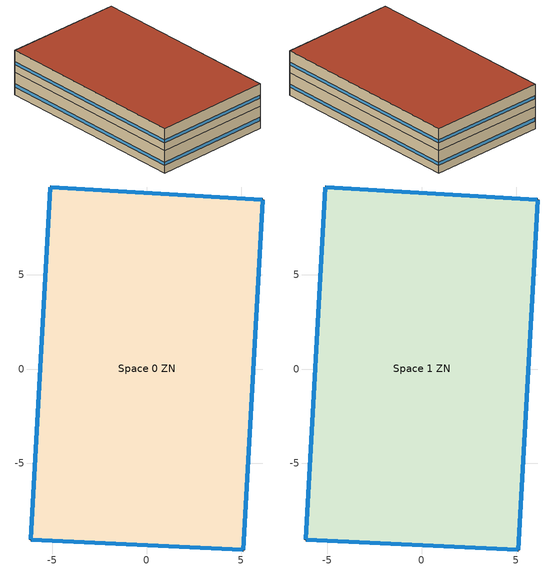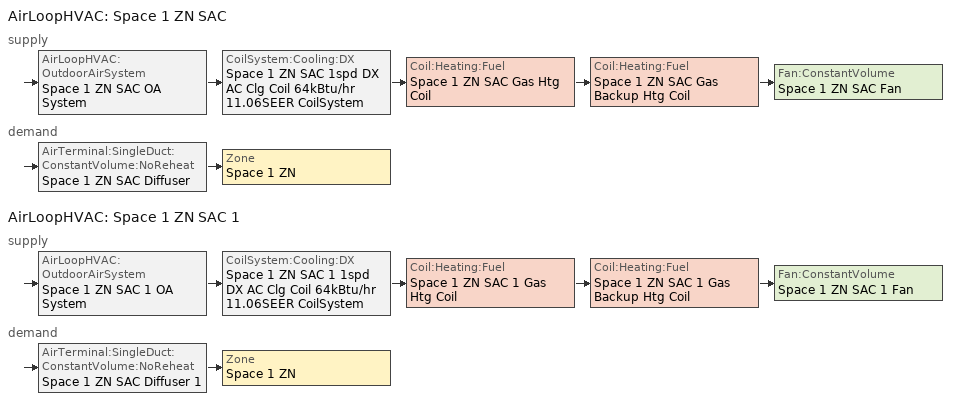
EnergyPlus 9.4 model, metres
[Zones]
Space 0 ZN
 floor ground (Foundation F 126 Perim 5986 Area 21045): 5.13,-9.59 -6.15,-9.03 -5.11,9.64 6.16,8.97 z0
 wall outside (Typical Insulated Steel Framed Exterior Wall R-6.9): -6.15,-9.03 5.13,-9.59 6.16,8.97 -5.11,9.64 -6.15,-9.03 z0:2.18
 window (U 0.62 SHGC 0.41 Simple Glazing Window U-0.62 SHGC 0.41): -6.12,-9.03 5.1,-9.58 / -5.12,9.61 -6.15,-9 / 6.13,8.97 -5.09,9.64 / 5.13,-9.56 6.16,8.95 z0.76:1.07
 roof outside (Typical IEAD Roof R-16.67): 6.16,8.97 -5.11,9.64 -6.15,-9.03 5.13,-9.59 z2.18
Space 1 ZN
 floor ground (Foundation F 126 Perim 5986 Area 21045): 5.13,-9.59 -6.15,-9.03 -5.11,9.64 6.16,8.97 z2.18
 wall outside (Typical Insulated Steel Framed Exterior Wall R-6.9): 6.16,8.97 -5.11,9.64 -6.15,-9.03 5.13,-9.59 6.16,8.97 z2.18:4.36
 window (U 0.62 SHGC 0.41 Simple Glazing Window U-0.62 SHGC 0.41): 6.13,8.97 -5.09,9.64 / 5.13,-9.56 6.16,8.95 / -6.12,-9.03 5.1,-9.58 / -5.12,9.61 -6.15,-9 z2.94:3.25
 roof outside (Typical IEAD Roof R-16.67): 6.16,8.97 -5.11,9.64 -6.15,-9.03 5.13,-9.59 z4.36
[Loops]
AirLoopHVAC 'Space 1 ZN SAC'
 supply: AirLoopHVAC:OutdoorAirSystem 'Space 1 ZN SAC OA System' > CoilSystem:Cooling:DX 'Space 1 ZN SAC 1spd DX AC Clg Coil 64kBtu/hr 11.06SEER CoilSystem' > Coil:Heating:Fuel 'Space 1 ZN SAC Gas Htg Coil' > Coil:Heating:Fuel 'Space 1 ZN SAC Gas Backup Htg Coil' > Fan:ConstantVolume 'Space 1 ZN SAC Fan'
 demand: AirTerminal:SingleDuct:ConstantVolume:NoReheat 'Space 1 ZN SAC Diffuser' > Zone 'Space 1 ZN'
AirLoopHVAC 'Space 1 ZN SAC 1'
 supply: AirLoopHVAC:OutdoorAirSystem 'Space 1 ZN SAC 1 OA System' > CoilSystem:Cooling:DX 'Space 1 ZN SAC 1 1spd DX AC Clg Coil 64kBtu/hr 11.06SEER CoilSystem' > Coil:Heating:Fuel 'Space 1 ZN SAC 1 Gas Htg Coil' > Coil:Heating:Fuel 'Space 1 ZN SAC 1 Gas Backup Htg Coil' > Fan:ConstantVolume 'Space 1 ZN SAC 1 Fan'
 demand: AirTerminal:SingleDuct:ConstantVolume:NoReheat 'Space 1 ZN SAC Diffuser 1' > Zone 'Space 1 ZN'
[Building]
-MidriseApartment-ASHRAE 169-2006-6A created: 2020-12-21 03:40:46 +0000: Terrain=City
[Site:Location]
Burlington International Ap_VT_USA: Latitude {deg}=44.47; Longitude {deg}=-73.15; Time Zone {hr}=-5; Elevation {m}=101
[Site:GroundTemperature:FCfactorMethod]
January Ground Temperature {C}=8.7; February Ground Temperature {C}=2.8; March Ground Temperature {C}=-1.5; April Ground Temperature {C}=-7.2; May Ground Temperature {C}=-5.6; June Ground Temperature {C}=-0.5; July Ground Temperature {C}=7.8; August Ground Temperature {C}=13.8; September Ground Temperature {C}=19.3; October Ground Temperature {C}=21.1; November Ground Temperature {C}=19.8; December Ground Temperature {C}=15.1
[Site:WaterMainsTemperature]
Calculation Method=Correlation; Annual Average Outdoor Air Temperature {C}=7.8; Maximum Difference In Monthly Average Outdoor Air Temperatures {deltaC}=28.3
[SizingPeriod:DesignDay] Day of Month=21; Dry-Bulb Temperature Range Modifier Type=DefaultMultipliers; Humidity Condition Type=Wetbulb; Barometric Pressure {Pa}=100118; Rain Indicator=No; Snow Indicator=No; Daylight Saving Time Indicator=No
Name | Month | Day Type | Maximum Dry-Bulb Temperature {C} | Daily Dry-Bulb Temperature Range {deltaC} | Wetbulb or DewPoint at Maximum Dry-Bulb {C} | Wind Speed {m/s} | Wind Direction {deg} | Solar Model Indicator | ASHRAE Clear Sky Optical Depth for Beam Irradiance (taub) | ASHRAE Clear Sky Optical Depth for Diffuse Irradiance (taud) | Sky Clearness
Burlington International Ap Ann Clg .4% Condns DB=>MWB | 7 | SummerDesignDay | 31.3 | 10.7 | 21.7 | 4.5 | 170 | ASHRAETau | 0.459 | 2.002
Burlington International Ap Ann Htg 99.6% Condns DB | 1 | WinterDesignDay | -22.4 | 0 | -22.4 | 3 | 60 | ASHRAEClearSky |  |  | 0
[Material] Thermal Absorptance=0.9; Solar Absorptance=0.7; Visible Absorptance=0.7
Name | Roughness | Thickness {m} | Conductivity {W/m-K} | Density {kg/m3} | Specific Heat {J/kg-K}
25mm Stucco | Smooth | 0.0254 | 0.72 | 1856 | 840
5/8 in. Gypsum Board | MediumSmooth | 0.0159 | 0.16 | 800 | 1090
Metal Roof Surface | Smooth | 0.0008 | 45.28 | 7824 | 500
Roof Membrane | VeryRough | 0.0095 | 0.16 | 1121.29 | 1460
Std Wood 6inch | MediumSmooth | 0.15 | 0.12 | 540 | 1210
[Material:NoMass] Roughness=Smooth; Thermal Absorptance=0.9; Solar Absorptance=0.7; Visible Absorptance=0.7
Name | Thermal Resistance {m2-K/W}
Typical Insulation R-15.55 | 2.73841
Typical Insulation R-4.72 | 0.830832
[WindowMaterial:SimpleGlazingSystem]
U 0.62 SHGC 0.41 Simple Glazing U-1.23 SHGC 0.41: U-Factor {W/m2-K}=7; Solar Heat Gain Coefficient=0.41; Visible Transmittance=0.32
[Construction]
InteriorFurnishings: Std Wood 6inch
Typical IEAD Roof R-16.67: Roof Membrane, Typical Insulation R-15.55, Metal Roof Surface
Typical Insulated Steel Framed Exterior Wall R-6.9: 25mm Stucco, 5/8 in. Gypsum Board, Typical Insulation R-4.72, 5/8 in. Gypsum Board
U 0.62 SHGC 0.41 Simple Glazing Window U-0.62 SHGC 0.41: U 0.62 SHGC 0.41 Simple Glazing U-1.23 SHGC 0.41
[Construction:FfactorGroundFloor]
Foundation F 126 Perim 5986 Area 21045: F-Factor {W/m-K}=1.26344; Area {m2}=210.452; PerimeterExposed {m}=59.8625
[Zone] Multiplier=1; Part of Total Floor Area=Yes
Space 0 ZN; Space 1 ZN
[InternalMass] Construction=InteriorFurnishings; Surface Area {m2}=420.904
Name | Zone or ZoneList
Space 0 Mass | Space 0 ZN
Space 1 Mass | Space 1 ZN
[ZoneInfiltration:DesignFlowRate] Schedule=MidriseApartment Infil; Design Flow Rate Calculation Method=Flow/ExteriorArea; Flow per Exterior Surface Area {m3/s-m2}=0.000392413; Constant Term Coefficient=1; Temperature Term Coefficient=0; Velocity Term Coefficient=0; Velocity Squared Term Coefficient=0
Name | Zone or ZoneList
Space 0 Infiltration | Space 0 ZN
Space 1 Infiltration | Space 1 ZN
[ZoneControl:Thermostat]
Space 1 ZN Thermostat: Zone or ZoneList=Space 1 ZN; Control Type Schedule=Space 1 ZN Thermostat Schedule; Control 1=Space Type 1 Thermostat 2; Temperature Difference Between Cutout And Setpoint {deltaC}=0
[ThermostatSetpoint:DualSetpoint]
Space Type 1 Thermostat 2: Heating Setpoint Temperature Schedule=MidriseApartment Apartment HtgSetp; Cooling Setpoint Temperature Schedule=MidriseApartment Apartment ClgSetp
[AirTerminal:SingleDuct:ConstantVolume:NoReheat] Availability Schedule=Always On Discrete; Maximum Air Flow Rate {m3/s}=AutoSize
Space 1 ZN SAC Diffuser; Space 1 ZN SAC Diffuser 1
[Zone equipment]
Space 1 ZN: Space 1 ZN SAC Diffuser, Space 1 ZN SAC Diffuser 1
[Sizing:Zone]
Space 1 ZN: Zone Cooling Design Supply Air Temperature Input Method=SupplyAirTemperature; Zone Cooling Design Supply Air Temperature {C}=12.7778; Zone Cooling Design Supply Air Temperature Difference {deltaC}=11.11; Zone Heating Design Supply Air Temperature Input Method=SupplyAirTemperature; Zone Heating Design Supply Air Temperature {C}=50; Zone Heating Design Supply Air Temperature Difference {deltaC}=11.11; Zone Cooling Design Supply Air Humidity Ratio {kgWater/kgDryAir}=0.008; Zone Heating Design Supply Air Humidity Ratio {kgWater/kgDryAir}=0.008; Design Specification Outdoor Air Object=Space Type 1 Ventilation; Cooling Design Air Flow Method=DesignDay; Cooling Design Air Flow Rate {m3/s}=0; Cooling Minimum Air Flow per Zone Floor Area {m3/s-m2}=0.000762; Cooling Minimum Air Flow {m3/s}=0; Cooling Minimum Air Flow Fraction=0; Heating Design Air Flow Method=DesignDay; Heating Design Air Flow Rate {m3/s}=0; Heating Maximum Air Flow per Zone Floor Area {m3/s-m2}=0.002032; Heating Maximum Air Flow {m3/s}=0.141576; Heating Maximum Air Flow Fraction=0.3; Account for Dedicated Outdoor Air System=No
[Controller:MechanicalVentilation] Availability Schedule=Always On Discrete; Demand Controlled Ventilation=No; System Outdoor Air Method=ZoneSum; Zone or ZoneList Name 1=Space 1 ZN; Design Specification Outdoor Air Object Name 1=Space Type 1 Ventilation
Controller Mechanical Ventilation 1; Controller Mechanical Ventilation 2
[DesignSpecification:OutdoorAir]
Space Type 1 Ventilation: Outdoor Air Method=Sum; Outdoor Air Flow per Person {m3/s-person}=0.0169901; Outdoor Air Flow per Zone Floor Area {m3/s-m2}=0; Outdoor Air Flow per Zone {m3/s}=0; Outdoor Air Flow Air Changes per Hour {1/hr}=0
[AirLoopHVAC] Design Supply Air Flow Rate {m3/s}=AutoSize; Design Return Air Flow Fraction of Supply Air Flow=1
Space 1 ZN SAC; Space 1 ZN SAC 1
[Sizing:System] Type of Load to Size On=Sensible; Design Outdoor Air Flow Rate {m3/s}=Autosize; Central Heating Maximum System Air Flow Ratio=1; Preheat Design Temperature {C}=7.22222; Preheat Design Humidity Ratio {kgWater/kgDryAir}=0.008; Precool Design Temperature {C}=12.7778; Precool Design Humidity Ratio {kgWater/kgDryAir}=0.008; Central Cooling Design Supply Air Temperature {C}=12.7778; Central Heating Design Supply Air Temperature {C}=50; Type of Zone Sum to Use=NonCoincident; 100% Outdoor Air in Cooling=No; 100% Outdoor Air in Heating=No; Central Cooling Design Supply Air Humidity Ratio {kgWater/kgDryAir}=0.0085; Central Heating Design Supply Air Humidity Ratio {kgWater/kgDryAir}=0.008; Cooling Supply Air Flow Rate Method=DesignDay; Cooling Supply Air Flow Rate {m3/s}=0; Cooling Supply Air Flow Rate Per Floor Area {m3/s-m2}=0.00996765; Cooling Fraction of Autosized Cooling Supply Air Flow Rate=1; Cooling Supply Air Flow Rate Per Unit Cooling Capacity {m3/s-W}=3.94755e-05; Heating Supply Air Flow Rate Method=DesignDay; Heating Supply Air Flow Rate {m3/s}=0; Heating Supply Air Flow Rate Per Floor Area {m3/s-m2}=0.00996765; Heating Fraction of Autosized Heating Supply Air Flow Rate=1; Heating Fraction of Autosized Cooling Supply Air Flow Rate=1; Heating Supply Air Flow Rate Per Unit Heating Capacity {m3/s-W}=3.15882e-05; System Outdoor Air Method=ZoneSum; Zone Maximum Outdoor Air Fraction=1; Cooling Design Capacity Method=CoolingDesignCapacity; Cooling Design Capacity {W}=Autosize; Cooling Design Capacity Per Floor Area {W/m2}=234.7; Fraction of Autosized Cooling Design Capacity=1; Heating Design Capacity Method=HeatingDesignCapacity; Heating Design Capacity {W}=Autosize; Heating Design Capacity Per Floor Area {W/m2}=157; Fraction of Autosized Heating Design Capacity=1; Central Cooling Capacity Control Method=OnOff
Space 1 ZN SAC; Space 1 ZN SAC 1
[AvailabilityManager:NightCycle] Applicability Schedule=Always On Discrete; Fan Schedule=ApartmentMidRise All On; Control Type=CycleOnAny; Thermostat Tolerance {deltaC}=1; Cycling Run Time Control Type=FixedRunTime; Cycling Run Time {s}=3600
Availability Manager Night Cycle 1; Availability Manager Night Cycle 2
[Controller:OutdoorAir] Minimum Outdoor Air Flow Rate {m3/s}=Autosize; Maximum Outdoor Air Flow Rate {m3/s}=Autosize; Economizer Control Type=NoEconomizer; Economizer Control Action Type=ModulateFlow; Economizer Maximum Limit Dry-Bulb Temperature {C}=28; Economizer Maximum Limit Enthalpy {J/kg}=64000; Lockout Type=LockoutWithCompressor; Minimum Limit Type=FixedMinimum; Minimum Outdoor Air Schedule=Always On Discrete; High Humidity Control=No; Control High Indoor Humidity Based on Outdoor Humidity Ratio=Yes; Heat Recovery Bypass Control Type=BypassWhenWithinEconomizerLimits
Name | Mechanical Ventilation Controller
Space 1 ZN SAC OA System Controller | Controller Mechanical Ventilation 1
Space 1 ZN SAC 1 OA System Controller | Controller Mechanical Ventilation 2
[AvailabilityManager:Scheduled] Schedule=Always On Discrete
Space 1 ZN SAC OA System Availability Manager; Space 1 ZN SAC 1 OA System Availability Manager
[SetpointManager:MixedAir] Control Variable=Temperature
Name | Setpoint Node or NodeList
Space 1 ZN SAC Mixed Air Node OS Default SPM | Space 1 ZN SAC Mixed Air Node
Space 1 ZN SAC 1spd DX AC Clg Coil 64kBtu/hr 11.06SEER Outlet Air Node OS Default SPM | Space 1 ZN SAC 1spd DX AC Clg Coil 64kBtu/hr 11.06SEER Outlet Air Node
Space 1 ZN SAC Gas Htg Coil Outlet Air Node OS Default SPM | Space 1 ZN SAC Gas Htg Coil Outlet Air Node
Space 1 ZN SAC Gas Backup Htg Coil Outlet Air Node OS Default SPM | Space 1 ZN SAC Gas Backup Htg Coil Outlet Air Node
Space 1 ZN SAC 1 Mixed Air Node OS Default SPM | Space 1 ZN SAC 1 Mixed Air Node
Space 1 ZN SAC 1 1spd DX AC Clg Coil 64kBtu/hr 11.06SEER Outlet Air Node OS Default SPM | Space 1 ZN SAC 1 1spd DX AC Clg Coil 64kBtu/hr 11.06SEER Outlet Air Node
Space 1 ZN SAC 1 Gas Htg Coil Outlet Air Node OS Default SPM | Space 1 ZN SAC 1 Gas Htg Coil Outlet Air Node
Space 1 ZN SAC 1 Gas Backup Htg Coil Outlet Air Node OS Default SPM | Space 1 ZN SAC 1 Gas Backup Htg Coil Outlet Air Node
[CoilSystem:Cooling:DX] Availability Schedule=Always On Discrete
Name | Cooling Coil
Space 1 ZN SAC 1spd DX AC Clg Coil 64kBtu/hr 11.06SEER CoilSystem | Space 1 ZN SAC 1spd DX AC Clg Coil 64kBtu/hr 11.06SEER
Space 1 ZN SAC 1 1spd DX AC Clg Coil 64kBtu/hr 11.06SEER CoilSystem | Space 1 ZN SAC 1 1spd DX AC Clg Coil 64kBtu/hr 11.06SEER
[Coil:Cooling:DX:SingleSpeed] Availability Schedule=Always On Discrete; Gross Rated Total Cooling Capacity {W}=Autosize; Gross Rated Sensible Heat Ratio=Autosize; Gross Rated Cooling COP {W/W}=3.47821; Rated Air Flow Rate {m3/s}=Autosize; Rated Evaporator Fan Power Per Volume Flow Rate {W/(m3/s)}=773.3; Total Cooling Capacity Function of Temperature Curve=DOE Ref DX Clg Coil Cool-Cap-fT; Total Cooling Capacity Function of Flow Fraction Curve=DOE Ref DX Clg Coil Cool-CAP-fFlow; Energy Input Ratio Function of Temperature Curve=DOE Ref DX Clg Coil Cool-EIR-fT; Energy Input Ratio Function of Flow Fraction Curve=DOE Ref DX Clg Coil Cool-EIR-fFlow; Part Load Fraction Correlation Curve=DOE Ref DX Clg Coil Cool-PLF-fPLR; Minimum Outdoor Dry-Bulb Temperature for Compressor Operation {C}=-25; Condenser Type=AirCooled; Evaporative Condenser Effectiveness=0; Evaporative Condenser Air Flow Rate {m3/s}=Autosize; Evaporative Condenser Pump Rated Power Consumption {W}=Autosize; Crankcase Heater Capacity {W}=0; Maximum Outdoor Dry-Bulb Temperature for Crankcase Heater Operation {C}=0; Basin Heater Capacity {W/K}=0; Basin Heater Setpoint Temperature {C}=10
Space 1 ZN SAC 1spd DX AC Clg Coil 64kBtu/hr 11.06SEER; Space 1 ZN SAC 1 1spd DX AC Clg Coil 64kBtu/hr 11.06SEER
[Coil:Heating:Fuel] Availability Schedule=Always On Discrete; Fuel Type=NaturalGas; Burner Efficiency=0.8; Nominal Capacity {W}=AutoSize; Parasitic Electric Load {W}=0; Parasitic Fuel Load {W}=0
Name | Part Load Fraction Correlation Curve
Space 1 ZN SAC Gas Htg Coil | Curve Cubic 1
Space 1 ZN SAC Gas Backup Htg Coil; Space 1 ZN SAC 1 Gas Backup Htg Coil
Space 1 ZN SAC 1 Gas Htg Coil | Curve Cubic 2
[Fan:ConstantVolume] Availability Schedule=ApartmentMidRise All On; Fan Total Efficiency=0.546; Pressure Rise {Pa}=622.722; Maximum Flow Rate {m3/s}=AutoSize; Motor Efficiency=0.84; Motor In Airstream Fraction=1
Space 1 ZN SAC Fan; Space 1 ZN SAC 1 Fan
[SetpointManager:SingleZone:Reheat] Control Variable=Temperature; Minimum Supply Air Temperature {C}=12.7778; Maximum Supply Air Temperature {C}=50; Control Zone=Space 1 ZN
Name | Setpoint Node or NodeList
Space 1 ZN SAC Setpoint Manager SZ Reheat | Space 1 ZN SAC Supply Outlet Node
Space 1 ZN SAC 1 Setpoint Manager SZ Reheat | Space 1 ZN SAC 1 Supply Outlet Node
[Exterior:Lights]
NonDimming Exterior Lights Def: Schedule=ApartmentMidRise Exterior_Lgt_ALWAYS_ON; Design Level {W}=164; Control Option=AstronomicalClock
[Schedule:Compact]
Space 1 ZN Thermostat Schedule: Through: 12/31, For: AllDays, Until: 24:00, 4
[Schedule:Day:Interval]
MidriseApartment Apartment HtgSetp Default; MidriseApartment Apartment HtgSetp Summer Design Day; MidriseApartment Apartment HtgSetp Winter Design Day: No, 24:00, 21.1
MidriseApartment Apartment ClgSetp Default; MidriseApartment Apartment ClgSetp Summer Design Day; MidriseApartment Apartment ClgSetp Winter Design Day: No, 24:00, 23.9
ApartmentMidRise All On Default; ApartmentMidRise All On Summer Design Day; ApartmentMidRise All On Winter Design Day; ApartmentMidRise Exterior_Lgt_ALWAYS_ON Default; ApartmentMidRise Exterior_Lgt_ALWAYS_ON Summer Design Day; ApartmentMidRise Exterior_Lgt_ALWAYS_ON Winter Design Day; MidriseApartment Infil Default; MidriseApartment Infil Summer Design Day; MidriseApartment Infil Winter Design Day: No, 24:00, 1
[Schedule:Week:Daily]
MidriseApartment Apartment HtgSetp Week Rule - Jan1-Dec31: MidriseApartment Apartment HtgSetp Default, MidriseApartment Apartment HtgSetp Default, MidriseApartment Apartment HtgSetp Default, MidriseApartment Apartment HtgSetp Default, MidriseApartment Apartment HtgSetp Default, MidriseApartment Apartment HtgSetp Default, MidriseApartment Apartment HtgSetp Default, MidriseApartment Apartment HtgSetp Default, MidriseApartment Apartment HtgSetp Summer Design Day, MidriseApartment Apartment HtgSetp Winter Design Day, MidriseApartment Apartment HtgSetp Default, MidriseApartment Apartment HtgSetp Default
MidriseApartment Apartment ClgSetp Week Rule - Jan1-Dec31: MidriseApartment Apartment ClgSetp Default, MidriseApartment Apartment ClgSetp Default, MidriseApartment Apartment ClgSetp Default, MidriseApartment Apartment ClgSetp Default, MidriseApartment Apartment ClgSetp Default, MidriseApartment Apartment ClgSetp Default, MidriseApartment Apartment ClgSetp Default, MidriseApartment Apartment ClgSetp Default, MidriseApartment Apartment ClgSetp Summer Design Day, MidriseApartment Apartment ClgSetp Winter Design Day, MidriseApartment Apartment ClgSetp Default, MidriseApartment Apartment ClgSetp Default
ApartmentMidRise All On Week Rule - Jan1-Dec31: ApartmentMidRise All On Default, ApartmentMidRise All On Default, ApartmentMidRise All On Default, ApartmentMidRise All On Default, ApartmentMidRise All On Default, ApartmentMidRise All On Default, ApartmentMidRise All On Default, ApartmentMidRise All On Default, ApartmentMidRise All On Summer Design Day, ApartmentMidRise All On Winter Design Day, ApartmentMidRise All On Default, ApartmentMidRise All On Default
ApartmentMidRise Exterior_Lgt_ALWAYS_ON Week Rule - Jan1-Dec31: ApartmentMidRise Exterior_Lgt_ALWAYS_ON Default, ApartmentMidRise Exterior_Lgt_ALWAYS_ON Default, ApartmentMidRise Exterior_Lgt_ALWAYS_ON Default, ApartmentMidRise Exterior_Lgt_ALWAYS_ON Default, ApartmentMidRise Exterior_Lgt_ALWAYS_ON Default, ApartmentMidRise Exterior_Lgt_ALWAYS_ON Default, ApartmentMidRise Exterior_Lgt_ALWAYS_ON Default, ApartmentMidRise Exterior_Lgt_ALWAYS_ON Default, ApartmentMidRise Exterior_Lgt_ALWAYS_ON Summer Design Day, ApartmentMidRise Exterior_Lgt_ALWAYS_ON Winter Design Day, ApartmentMidRise Exterior_Lgt_ALWAYS_ON Default, ApartmentMidRise Exterior_Lgt_ALWAYS_ON Default
MidriseApartment Infil Week Rule - Jan1-Dec31: MidriseApartment Infil Default, MidriseApartment Infil Default, MidriseApartment Infil Default, MidriseApartment Infil Default, MidriseApartment Infil Default, MidriseApartment Infil Default, MidriseApartment Infil Default, MidriseApartment Infil Default, MidriseApartment Infil Summer Design Day, MidriseApartment Infil Winter Design Day, MidriseApartment Infil Default, MidriseApartment Infil Default
[Schedule:Year]
MidriseApartment Apartment HtgSetp: MidriseApartment Apartment HtgSetp Week Rule - Jan1-Dec31, 1, 1, 12, 31
MidriseApartment Apartment ClgSetp: MidriseApartment Apartment ClgSetp Week Rule - Jan1-Dec31, 1, 1, 12, 31
ApartmentMidRise All On: ApartmentMidRise All On Week Rule - Jan1-Dec31, 1, 1, 12, 31
ApartmentMidRise Exterior_Lgt_ALWAYS_ON: ApartmentMidRise Exterior_Lgt_ALWAYS_ON Week Rule - Jan1-Dec31, 1, 1, 12, 31
MidriseApartment Infil: MidriseApartment Infil Week Rule - Jan1-Dec31, 1, 1, 12, 31
[Schedule:Constant]
Always On Discrete: Hourly Value=1
[Curve:Biquadratic] Minimum Value of x {BasedOnField A2}=-100; Maximum Value of x {BasedOnField A2}=100; Minimum Value of y {BasedOnField A3}=-100; Maximum Value of y {BasedOnField A3}=100
Name | Coefficient1 Constant | Coefficient2 x | Coefficient3 x**2 | Coefficient4 y | Coefficient5 y**2 | Coefficient6 x*y
DOE Ref DX Clg Coil Cool-Cap-fT | 0.971212 | -0.0152755 | 0.00144345 | -0.00039321 | -6.8364e-06 | -0.000290596
DOE Ref DX Clg Coil Cool-EIR-fT | 0.286871 | 0.0239022 | -0.000810648 | 0.0134585 | 0.000338936 | -0.000487004
[Curve:Cubic] Coefficient3 x**2=0; Coefficient4 x**3=0
Name | Coefficient1 Constant | Coefficient2 x | Minimum Value of x {BasedOnField A2} | Maximum Value of x {BasedOnField A2}
DOE Ref DX Clg Coil Cool-CAP-fFlow; DOE Ref DX Clg Coil Cool-EIR-fFlow | 1 | 0 | -100 | 100
Curve Cubic 1; Curve Cubic 2 | 0.8 | 0.2 | 0 | 1
[Curve:Quadratic]
DOE Ref DX Clg Coil Cool-PLF-fPLR: Coefficient1 Constant=0.909496; Coefficient2 x=0.0986477; Coefficient3 x**2=-0.00819488; Minimum Value of x {BasedOnField A2}=0; Maximum Value of x {BasedOnField A2}=1
